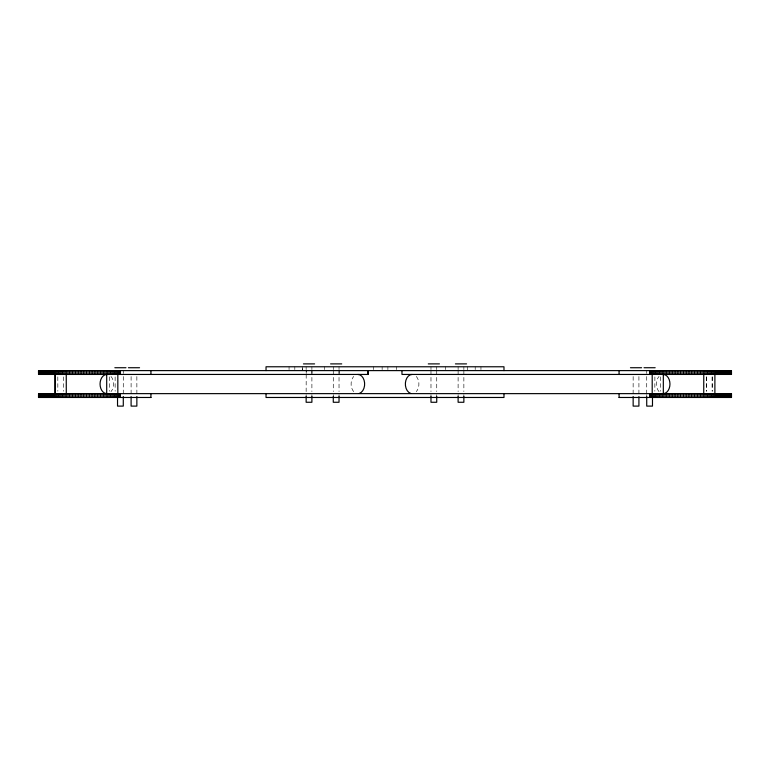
<?xml version="1.0" encoding="UTF-8"?>
<svg xmlns="http://www.w3.org/2000/svg" width="770" height="770" viewBox="0 0 770 770"><rect width="100%" height="100%" fill="white"/><g stroke="black" fill="none" stroke-linecap="round" stroke-linejoin="round"><path stroke-width="0.58" stroke-dasharray="3.85 2.89" d="M712.202 376.848L712.202 391.237M712.163 376.848L712.163 391.237M706.446 376.848L706.446 391.237M706.408 376.848L706.408 391.237M660.641 376.848L660.602 391.237M654.885 376.848L654.846 391.237M646.752 394.596L646.752 397.474M646.723 370.611L646.723 373.489M646.723 376.52L646.723 395.462M638.917 376.52L638.917 395.462M633.152 376.52L633.123 397.474M480.952 366.77L480.952 369.648M475.196 366.77L475.196 369.648M467.534 366.77L467.534 370.611M463.867 366.77L463.867 369.648M463.867 370.611L463.867 391.622M463.867 394.596L463.867 397.474M458.111 366.77L458.111 369.648M458.111 370.611L458.111 391.622M458.111 394.596L458.111 397.474M445.512 366.77L445.512 369.648M436.734 366.77L436.734 369.648M436.734 370.611L436.734 391.622M436.734 394.596L436.734 397.474M430.979 366.77L430.979 369.648M430.979 370.611L430.979 391.622M430.979 394.596L430.979 397.474M396.483 366.77L396.483 369.648M387.887 366.77L387.887 369.648M382.132 366.77L382.132 369.648M373.537 366.77L373.537 369.648M339.118 370.611L339.118 373.489M339.031 366.77L339.031 369.648M339.031 370.611L339.031 391.622M339.031 394.596L339.031 397.474M333.275 366.77L333.275 369.648M333.275 370.611L333.275 391.622M333.275 394.596L333.275 397.474M324.497 366.77L324.497 369.648M311.966 370.611L311.966 373.489M311.898 366.77L311.898 369.648M311.898 370.611L311.898 391.622M311.898 394.596L311.898 397.474M306.21 373.489L306.21 370.611L306.142 391.622M306.142 366.77L306.142 369.648M306.142 394.596L306.142 397.474M302.581 368.686L302.581 370.611M302.379 366.77L302.379 369.648M294.814 366.77L294.814 369.648M289.058 366.77L289.058 369.648M136.858 376.52L136.887 397.474M131.102 376.52L131.102 395.462M123.287 370.611L123.287 373.489M123.287 376.52L123.267 397.474M115.125 376.848L115.144 391.237M109.388 376.848L109.369 391.237M63.602 376.848L63.564 391.237M57.808 376.848L57.846 391.237M110.967 376.424A9.596 6.786 -90 0 1 110.967 391.651M353.738 391.651A9.596 6.786 90 0 1 353.738 376.424M416.272 376.424A9.596 6.786 -90 0 1 416.272 391.651M659.043 391.651A9.596 6.786 -90 0 1 659.043 376.424"/><path stroke-width="1.16" d="M303.447 363.892L314.593 363.892M330.58 363.892L341.726 363.892M428.284 363.892L439.429 363.892M455.417 363.892L466.562 363.892M114.836 367.733L125.982 367.733M128.407 367.733L139.553 367.733M630.457 367.733L641.612 367.733M644.028 367.733L655.174 367.733M150.968 397.474L38.5 397.474L38.538 393.634L731.5 393.634L731.5 397.474L619.041 397.474M731.394 370.611L731.394 374.441M731.394 393.634L731.394 397.474M731.269 370.611L731.269 374.441M731.269 393.634L731.269 397.474M731.086 370.611L731.086 374.441M731.096 393.634L731.096 397.474M730.855 370.611L730.855 374.441M730.865 393.634L730.865 397.474M730.576 370.611L730.576 374.441M730.586 393.634L730.586 397.474M730.249 370.611L730.249 374.441M730.258 393.634L730.258 397.474M729.864 370.611L729.864 374.441M729.873 393.634L729.873 397.474M729.431 370.611L729.431 374.441M729.44 393.634L729.44 397.474M728.949 370.611L728.949 374.441M728.969 393.634L728.969 397.474M728.43 370.611L728.43 374.441M728.439 393.634L728.439 397.474M727.852 370.611L727.852 374.441M727.862 393.634L727.862 397.474M727.226 370.611L727.226 374.441M727.236 393.634L727.236 397.474M726.553 370.611L726.553 374.441M726.572 393.634L726.572 397.474M725.831 370.611L725.831 374.441M725.85 393.634L725.85 397.474M725.071 370.611L725.071 374.441M725.09 393.634L725.09 397.474M724.262 370.611L724.262 374.441M724.281 393.634L724.281 397.474M723.434 393.634L723.434 397.474M723.415 370.611L723.415 374.441M722.52 370.611L722.52 374.441M722.539 393.634L722.539 397.474M721.586 370.611L721.586 374.441M721.606 393.634L721.606 397.474M720.614 370.611L720.614 374.441M720.633 393.634L720.633 397.474M719.594 370.611L719.594 374.441M719.613 393.634L719.613 397.474M718.545 370.611L718.545 374.441M718.564 393.634L718.564 397.474M717.447 370.611L717.447 374.441M717.476 393.634L717.476 397.474M716.321 370.611L716.321 374.441M716.35 393.634L716.35 397.474M715.157 370.611L715.157 374.441M715.186 393.634L715.186 397.474M714.887 374.441L714.887 393.634M713.963 370.611L713.963 374.441M713.982 393.634L713.982 397.474M712.731 370.611L712.731 374.441M712.76 393.634L712.76 397.474M711.47 370.611L711.47 374.441M711.499 393.634L711.499 397.474M710.181 370.611L710.181 374.441M710.21 393.634L710.21 397.474M708.862 370.611L708.862 374.441M708.891 393.634L708.891 397.474M707.543 393.634L707.543 397.474M707.515 370.611L707.515 374.441M706.138 370.611L706.138 374.441M706.167 393.634L706.167 397.474M704.743 370.611L704.743 374.441M704.771 393.634L704.771 397.474M703.77 374.441L703.732 393.634M703.328 370.611L703.328 374.441M703.356 393.634L703.356 397.474M701.884 370.611L701.884 374.441M701.913 393.634L701.913 397.474M700.421 370.611L700.421 374.441M700.459 393.634L700.459 397.474M698.948 370.611L698.948 374.441M698.977 393.634L698.977 397.474M697.456 370.611L697.456 374.441M697.485 393.634L697.485 397.474M695.945 370.611L695.945 374.441M695.974 393.634L695.974 397.474M694.425 370.611L694.425 374.441M694.453 393.634L694.453 397.474M692.885 370.611L692.885 374.441M692.923 393.634L692.923 397.474M691.345 370.611L691.345 374.441M691.373 393.634L691.373 397.474M689.785 370.611L689.785 374.441M689.824 393.634L689.824 397.474M688.226 370.611L688.226 374.441M688.265 393.634L688.265 397.474M686.696 393.634L686.696 397.474M686.667 370.611L686.667 374.441M685.098 370.611L685.098 374.441M685.127 393.634L685.127 397.474M683.529 370.611L683.529 374.441M683.558 393.634L683.558 397.474M681.96 370.611L681.96 374.441M681.989 393.634L681.989 397.474M680.391 370.611L680.391 374.441M680.42 393.634L680.42 397.474M678.861 393.634L678.861 397.474M678.822 370.611L678.822 374.441M677.263 370.611L677.263 374.441M677.302 393.634L677.302 397.474M675.713 370.611L675.713 374.441M675.742 393.634L675.742 397.474M674.202 393.634L674.202 397.474M674.164 370.611L674.164 374.441M672.634 370.611L672.634 374.441M672.662 393.634L672.662 397.474M671.142 393.634L671.142 397.474M671.113 370.611L671.113 374.441M669.602 370.611L669.602 374.441M669.631 393.634L669.631 397.474M668.11 370.611L668.11 374.441M668.139 393.634L668.139 397.474M666.656 393.634L666.656 397.474M666.628 370.611L666.628 374.441M665.203 393.634L665.203 397.474M665.165 370.611L665.165 374.441M663.759 393.634L663.759 397.474M663.73 370.611L663.73 374.441M663.326 374.441L663.326 393.634M662.306 370.611L662.306 374.441M662.335 393.634L662.335 397.474M660.91 370.611L660.91 374.441M660.939 393.634L660.939 397.474M659.543 370.611L659.543 374.441M659.572 393.634L659.572 397.474M658.196 370.611L658.196 374.441M658.225 393.634L658.225 397.474M656.877 370.611L656.877 374.441M656.906 393.634L656.906 397.474M655.578 370.611L655.578 374.441M655.607 393.634L655.607 397.474M654.317 370.611L654.317 374.441M654.346 393.634L654.346 397.474M653.095 370.611L653.095 374.441M653.114 393.634L653.114 397.474M652.479 396.646L652.479 406.108L646.723 406.108L646.723 396.646M652.2 374.441L652.2 393.634M651.892 370.611L651.892 374.441M651.921 393.634L651.921 397.474M650.756 393.634L650.756 397.474M650.727 370.611L650.727 374.441M649.601 370.611L649.601 374.441M649.63 393.634L649.63 397.474M638.917 396.646L638.917 406.108L633.152 406.108L633.152 396.646M619.07 370.611L619.07 374.441M619.041 393.634L619.109 397.474M503.984 370.611L503.984 366.77L266.035 366.77L266.035 370.611M503.984 393.634L503.984 397.474L266.035 397.474L266.035 393.634M463.867 396.358L463.867 402.267L458.111 402.267L458.111 396.358M436.734 396.358L436.734 402.267L430.979 402.267L430.979 396.358M401.969 370.611L401.969 374.441L731.5 374.441L731.471 370.611L38.5 370.611L38.538 374.441L368.127 374.441L368.127 370.611M368.041 370.611L368.041 374.441M339.031 396.358L339.031 402.267L333.275 402.267L333.275 396.358M311.898 396.358L311.898 402.267L306.142 402.267L306.142 396.358M150.939 370.611L150.939 374.441M150.968 393.634L150.91 397.474M136.858 396.646L136.858 406.108L131.102 406.108L131.102 396.646M123.287 396.646L123.287 406.108L117.531 406.108L117.531 396.646M120.38 370.611L120.38 374.441M120.409 393.634L120.409 397.474M119.254 370.611L119.254 374.441M119.283 393.634L119.283 397.474M118.089 370.611L118.089 374.441M118.118 393.634L118.118 397.474M117.829 374.441L117.829 393.634M116.896 370.611L116.896 374.441M116.925 393.634L116.925 397.474M115.664 370.611L115.664 374.441M115.693 393.634L115.693 397.474M114.403 370.611L114.403 374.441M114.432 393.634L114.432 397.474M113.113 370.611L113.113 374.441M113.142 393.634L113.142 397.474M111.794 370.611L111.794 374.441M111.823 393.634L111.823 397.474M110.476 393.634L110.476 397.474M110.447 370.611L110.447 374.441M109.07 370.611L109.07 374.441M109.099 393.634L109.099 397.474M107.675 370.611L107.675 374.441M107.704 393.634L107.704 397.474M106.703 374.441L106.703 393.634M106.26 370.611L106.26 374.441M106.289 393.634L106.289 397.474M104.816 370.611L104.816 374.441M104.845 393.634L104.845 397.474M103.353 370.611L103.353 374.441M103.392 393.634L103.392 397.474M101.881 370.611L101.881 374.441M101.909 393.634L101.909 397.474M100.379 370.611L100.379 374.441M100.418 393.634L100.418 397.474M98.878 370.611L98.878 374.441M98.907 393.634L98.907 397.474M97.347 370.611L97.347 374.441M97.386 393.634L97.386 397.474M95.817 370.611L95.817 374.441M95.846 393.634L95.846 397.474M94.267 370.611L94.267 374.441M94.306 393.634L94.306 397.474M92.718 370.611L92.718 374.441M92.756 393.634L92.756 397.474M91.158 370.611L91.158 374.441M91.197 393.634L91.197 397.474M89.628 393.634L89.628 397.474M89.599 370.611L89.599 374.441M88.03 370.611L88.03 374.441M88.059 393.634L88.059 397.474M86.461 370.611L86.461 374.441M86.49 393.634L86.49 397.474M84.883 370.611L84.883 374.441M84.921 393.634L84.921 397.474M83.324 370.611L83.324 374.441M83.352 393.634L83.352 397.474M81.755 370.611L81.755 374.441M81.793 393.634L81.793 397.474M80.195 370.611L80.195 374.441M80.224 393.634L80.224 397.474M78.646 370.611L78.646 374.441M78.675 393.634L78.675 397.474M77.135 393.634L77.135 397.474M77.096 370.611L77.096 374.441M75.566 370.611L75.566 374.441M75.595 393.634L75.595 397.474M74.074 393.634L74.074 397.474M74.045 370.611L74.045 374.441M72.534 370.611L72.534 374.441M72.563 393.634L72.563 397.474M71.032 370.611L71.032 374.441M71.071 393.634L71.071 397.474M69.589 393.634L69.589 397.474M69.56 370.611L69.56 374.441M68.135 393.634L68.135 397.474M68.097 370.611L68.097 374.441M66.692 393.634L66.692 397.474M66.663 370.611L66.663 374.441M66.249 374.441L66.287 393.634M65.238 370.611L65.238 374.441M65.267 393.634L65.267 397.474M63.843 370.611L63.843 374.441M63.871 393.634L63.871 397.474M62.476 370.611L62.476 374.441M62.505 393.634L62.505 397.474M61.128 370.611L61.128 374.441M61.157 393.634L61.157 397.474M59.81 370.611L59.81 374.441M59.839 393.634L59.839 397.474M58.52 370.611L58.52 374.441M58.549 393.634L58.549 397.474M57.259 370.611L57.259 374.441M57.278 393.634L57.278 397.474M56.027 370.611L56.027 374.441M56.056 393.634L56.056 397.474M54.834 370.611L54.834 374.441M54.853 393.634L54.853 397.474M53.688 393.634L53.688 397.474M53.669 370.611L53.669 374.441M52.562 393.634L52.562 397.474M52.543 370.611L52.543 374.441M51.446 370.611L51.446 374.441M51.474 393.634L51.474 397.474M50.397 370.611L50.397 374.441M50.416 393.634L50.416 397.474M49.376 370.611L49.376 374.441M49.405 393.634L49.405 397.474M48.404 370.611L48.404 374.441M48.423 393.634L48.423 397.474M47.471 370.611L47.471 374.441M47.49 393.634L47.49 397.474M46.575 370.611L46.575 374.441M46.595 393.634L46.595 397.474M45.728 370.611L45.728 374.441M45.748 393.634L45.748 397.474M44.92 370.611L44.92 374.441M44.939 393.634L44.939 397.474M44.16 370.611L44.16 374.441M44.169 393.634L44.169 397.474M43.438 370.611L43.438 374.441M43.457 393.634L43.457 397.474M42.783 393.634L42.783 397.474M42.773 370.611L42.773 374.441M42.148 370.611L42.148 374.441M42.157 393.634L42.157 397.474M41.57 370.611L41.57 374.441M41.58 393.634L41.58 397.474M41.041 370.611L41.041 374.441M41.051 393.634L41.051 397.474M40.56 370.611L40.56 374.441M40.569 393.634L40.569 397.474M40.127 370.611L40.127 374.441M40.136 393.634L40.136 397.474M39.751 370.611L39.751 374.441M39.761 393.634L39.761 397.474M39.414 370.611L39.414 374.441M39.424 393.634L39.424 397.474M39.135 370.611L39.135 374.441M39.145 393.634L39.145 397.474M38.904 370.611L38.904 374.441M38.914 393.634L38.914 397.474M38.731 370.611L38.615 374.441M38.615 393.634L38.741 397.474M357.867 374.441A9.596 6.786 90 0 1 364.605 382.94A9.596 6.786 90 0 1 359.407 393.383M107.502 393.586A9.596 6.786 -90 0 1 100.052 384.038A9.596 6.786 -90 0 1 107.502 374.49M662.508 374.49A9.596 6.786 -90 0 1 669.958 384.038A9.596 6.786 -90 0 1 662.508 393.586M410.603 393.383A9.596 6.786 -90 0 1 405.405 382.94A9.596 6.786 -90 0 1 412.142 374.441M55.161 393.634L55.142 374.441L55.122 393.634"/></g></svg>
